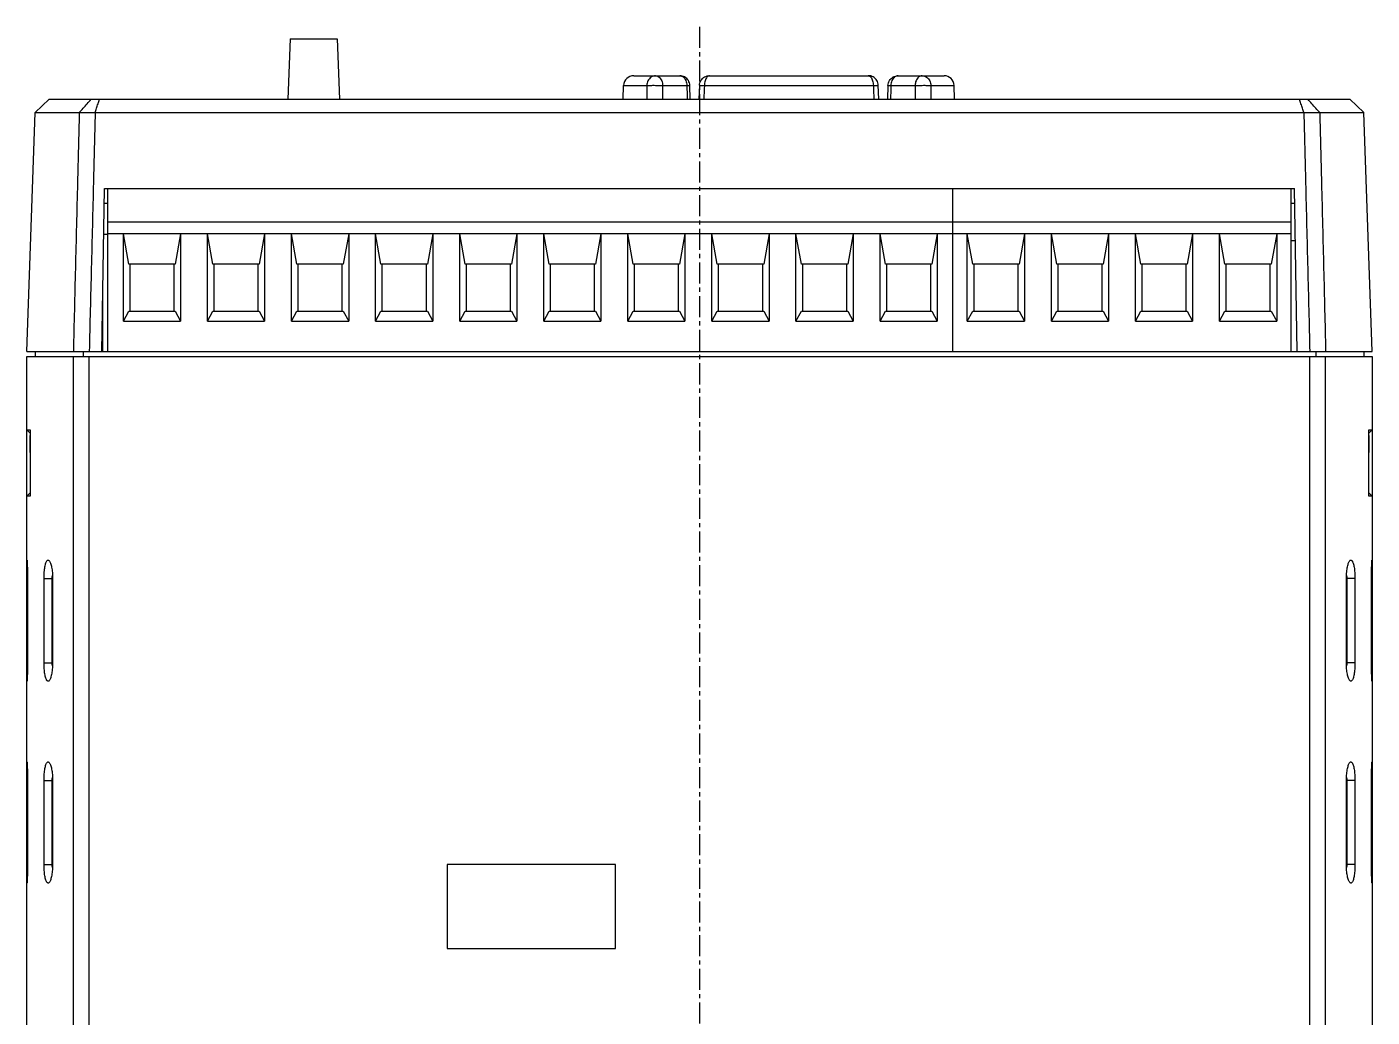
# Model space of a CAD drawing. Header units: millimetres. Extents: x 32 to 871, y 30 to 611.
# Drawn here: x 98 to 178, y 111.2 to 170.1 of the extents above; entities that cross this region are included whole.
import ezdxf

# ---------------------------------------------------------------- set-up
doc = ezdxf.new("R2010")
doc.units = ezdxf.units.MM
doc.linetypes.add('CENTER', pattern=[2, 1.25, -0.25, 0.25, -0.25])
doc.layers.add('도면층1', color=7, linetype='Continuous')

msp = doc.modelspace()

# ---------------------------------------------------------------- linework, layer by layer
at = {"color": 7, "linetype": 'Continuous'}
for p, q in [((113.67, 169.355), (113.535, 165.755)), ((113.67, 169.355), (116.47, 169.355)), ((116.47, 169.355), (116.605, 165.755)), ((133.488, 165.755), (133.509, 166.571)), ((133.509, 166.571), (134.89, 166.571)), ((134.109, 167.155), (136.843, 167.155)), ((135.829, 166.571), (137.268, 166.571)), ((137.469, 165.755), (137.443, 166.575)), ((138.02, 166.581), (137.986, 165.755)), ((138.313, 166.571), (148.359, 166.571)), ((138.62, 167.155), (148.052, 167.155)), ((148.686, 165.755), (148.652, 166.581)), ((149.229, 166.575), (149.203, 165.755)), ((149.404, 166.571), (150.843, 166.571)), ((149.828, 167.155), (152.563, 167.155)), ((151.782, 166.571), (153.163, 166.571)), ((153.184, 165.755), (153.163, 166.571)), ((99.344, 165.755), (98.516, 164.956)), ((99.344, 165.755), (176.697, 165.755)), ((176.697, 165.755), (177.525, 164.956)), ((98.02, 150.755), (98.516, 164.956)), ((98.516, 164.956), (101.133, 164.956)), ((101.134, 164.963), (102.08, 164.963)), ((102.08, 164.956), (173.961, 164.956)), ((173.961, 164.963), (174.907, 164.963)), ((174.908, 164.956), (177.525, 164.956)), ((178.02, 150.755), (177.525, 164.956)), ((102.472, 150.755), (102.641, 160.455)), ((102.641, 160.455), (173.4, 160.455)), ((102.833, 150.755), (102.833, 160.455)), ((153.083, 150.755), (153.083, 160.455)), ((153.085, 150.755), (153.085, 160.455)), ((173.21, 150.755), (173.21, 160.455)), ((173.569, 150.755), (173.4, 160.455)), ((102.833, 159.555), (102.625, 159.555)), ((173.416, 159.555), (173.21, 159.555)), ((153.083, 158.455), (102.833, 158.455)), ((173.21, 158.455), (153.085, 158.455)), ((102.833, 157.705), (102.593, 157.705)), ((153.083, 157.755), (102.833, 157.755)), ((103.758, 152.555), (103.758, 157.755)), ((104.078, 155.955), (103.758, 157.755)), ((107.158, 157.755), (106.838, 155.955)), ((107.158, 157.755), (107.158, 152.555)), ((108.758, 152.555), (108.758, 157.755)), ((109.078, 155.955), (108.758, 157.755)), ((112.158, 157.755), (111.838, 155.955)), ((112.158, 157.755), (112.158, 152.555)), ((113.758, 152.555), (113.758, 157.755)), ((114.078, 155.955), (113.758, 157.755)), ((117.158, 157.755), (116.838, 155.955)), ((117.158, 157.755), (117.158, 152.555)), ((118.758, 152.555), (118.758, 157.755)), ((119.078, 155.955), (118.758, 157.755)), ((122.158, 157.755), (121.838, 155.955)), ((122.158, 157.755), (122.158, 152.555)), ((123.758, 152.555), (123.758, 157.755)), ((124.078, 155.955), (123.758, 157.755)), ((127.158, 157.755), (126.838, 155.955)), ((127.158, 157.755), (127.158, 152.555)), ((128.758, 152.555), (128.758, 157.755)), ((129.078, 155.955), (128.758, 157.755)), ((132.158, 157.755), (131.838, 155.955)), ((132.158, 157.755), (132.158, 152.555)), ((133.758, 152.555), (133.758, 157.755)), ((134.078, 155.955), (133.758, 157.755)), ((137.158, 157.755), (136.838, 155.955)), ((137.158, 157.755), (137.158, 152.555)), ((138.758, 152.555), (138.758, 157.755)), ((139.078, 155.955), (138.758, 157.755)), ((142.158, 157.755), (141.838, 155.955)), ((142.158, 157.755), (142.158, 152.555)), ((143.758, 152.555), (143.758, 157.755)), ((144.078, 155.955), (143.758, 157.755)), ((147.158, 157.755), (146.838, 155.955)), ((147.158, 157.755), (147.158, 152.555)), ((148.758, 152.555), (148.758, 157.755)), ((149.078, 155.955), (148.758, 157.755)), ((152.158, 157.755), (151.838, 155.955)), ((152.158, 157.755), (152.158, 152.555)), ((173.21, 157.755), (153.085, 157.755)), ((153.948, 152.555), (153.948, 157.755)), ((154.268, 155.955), (153.948, 157.755)), ((157.348, 157.755), (157.028, 155.955)), ((157.348, 157.755), (157.348, 152.555)), ((158.948, 152.555), (158.948, 157.755)), ((159.268, 155.955), (158.948, 157.755)), ((162.348, 157.755), (162.028, 155.955)), ((162.348, 157.755), (162.348, 152.555)), ((163.948, 152.555), (163.948, 157.755)), ((164.268, 155.955), (163.948, 157.755)), ((167.348, 157.755), (167.028, 155.955)), ((167.348, 157.755), (167.348, 152.555)), ((168.948, 152.555), (168.948, 157.755)), ((169.268, 155.955), (168.948, 157.755)), ((172.348, 157.755), (172.028, 155.955)), ((172.348, 157.755), (172.348, 152.555)), ((173.21, 157.355), (173.454, 157.355)), ((106.838, 155.955), (104.078, 155.955)), ((104.158, 153.155), (104.158, 155.955)), ((106.758, 155.955), (106.758, 153.155)), ((111.838, 155.955), (109.078, 155.955)), ((109.158, 153.155), (109.158, 155.955)), ((111.758, 155.955), (111.758, 153.155)), ((116.838, 155.955), (114.078, 155.955)), ((114.158, 153.155), (114.158, 155.955)), ((116.758, 155.955), (116.758, 153.155)), ((121.838, 155.955), (119.078, 155.955)), ((119.158, 153.155), (119.158, 155.955)), ((121.758, 155.955), (121.758, 153.155)), ((126.838, 155.955), (124.078, 155.955)), ((124.158, 153.155), (124.158, 155.955)), ((126.758, 155.955), (126.758, 153.155)), ((131.838, 155.955), (129.078, 155.955)), ((129.158, 153.155), (129.158, 155.955)), ((131.758, 155.955), (131.758, 153.155)), ((136.838, 155.955), (134.078, 155.955)), ((134.158, 153.155), (134.158, 155.955)), ((136.758, 155.955), (136.758, 153.155)), ((141.838, 155.955), (139.078, 155.955)), ((139.158, 153.155), (139.158, 155.955)), ((141.758, 155.955), (141.758, 153.155)), ((146.838, 155.955), (144.078, 155.955)), ((144.158, 153.155), (144.158, 155.955)), ((146.758, 155.955), (146.758, 153.155)), ((151.838, 155.955), (149.078, 155.955)), ((149.158, 153.155), (149.158, 155.955)), ((151.758, 155.955), (151.758, 153.155)), ((157.028, 155.955), (154.268, 155.955)), ((154.348, 153.155), (154.348, 155.955)), ((156.948, 155.955), (156.948, 153.155)), ((162.028, 155.955), (159.268, 155.955)), ((159.348, 153.155), (159.348, 155.955)), ((161.948, 155.955), (161.948, 153.155)), ((167.028, 155.955), (164.268, 155.955)), ((164.348, 153.155), (164.348, 155.955)), ((166.948, 155.955), (166.948, 153.155)), ((172.028, 155.955), (169.268, 155.955)), ((169.348, 153.155), (169.348, 155.955)), ((171.948, 155.955), (171.948, 153.155)), ((102.533, 150.755), (102.533, 154.264)), ((103.758, 152.555), (104.078, 153.155)), ((104.078, 153.155), (106.838, 153.155)), ((106.838, 153.155), (107.158, 152.555)), ((108.758, 152.555), (109.078, 153.155)), ((109.078, 153.155), (111.838, 153.155)), ((111.838, 153.155), (112.158, 152.555)), ((113.758, 152.555), (114.078, 153.155)), ((114.078, 153.155), (116.838, 153.155)), ((116.838, 153.155), (117.158, 152.555)), ((118.758, 152.555), (119.078, 153.155)), ((119.078, 153.155), (121.838, 153.155)), ((121.838, 153.155), (122.158, 152.555)), ((123.758, 152.555), (124.078, 153.155)), ((124.078, 153.155), (126.838, 153.155)), ((126.838, 153.155), (127.158, 152.555)), ((128.758, 152.555), (129.078, 153.155)), ((129.078, 153.155), (131.838, 153.155)), ((131.838, 153.155), (132.158, 152.555)), ((133.758, 152.555), (134.078, 153.155)), ((134.078, 153.155), (136.838, 153.155)), ((136.838, 153.155), (137.158, 152.555)), ((138.758, 152.555), (139.078, 153.155)), ((139.078, 153.155), (141.838, 153.155)), ((141.838, 153.155), (142.158, 152.555)), ((143.758, 152.555), (144.078, 153.155)), ((144.078, 153.155), (146.838, 153.155)), ((146.838, 153.155), (147.158, 152.555)), ((148.758, 152.555), (149.078, 153.155)), ((149.078, 153.155), (151.838, 153.155)), ((151.838, 153.155), (152.158, 152.555)), ((153.948, 152.555), (154.268, 153.155)), ((154.268, 153.155), (157.028, 153.155)), ((157.028, 153.155), (157.348, 152.555)), ((158.948, 152.555), (159.268, 153.155)), ((159.268, 153.155), (162.028, 153.155)), ((162.028, 153.155), (162.348, 152.555)), ((163.948, 152.555), (164.268, 153.155)), ((164.268, 153.155), (167.028, 153.155)), ((167.028, 153.155), (167.348, 152.555)), ((168.948, 152.555), (169.268, 153.155)), ((169.268, 153.155), (172.028, 153.155)), ((172.028, 153.155), (172.348, 152.555)), ((103.758, 152.555), (107.158, 152.555)), ((108.758, 152.555), (112.158, 152.555)), ((113.758, 152.555), (117.158, 152.555)), ((118.758, 152.555), (122.158, 152.555)), ((123.758, 152.555), (127.158, 152.555)), ((128.758, 152.555), (132.158, 152.555)), ((133.758, 152.555), (137.158, 152.555)), ((138.758, 152.555), (142.158, 152.555)), ((143.758, 152.555), (147.158, 152.555)), ((148.758, 152.555), (152.158, 152.555)), ((153.948, 152.555), (157.348, 152.555)), ((158.948, 152.555), (162.348, 152.555)), ((163.948, 152.555), (167.348, 152.555)), ((168.948, 152.555), (172.348, 152.555)), ((98.02, 150.755), (153.083, 150.755)), ((98.02, 150.455), (178.02, 150.455)), ((98.02, 65.755), (98.02, 150.455)), ((98.52, 150.755), (98.52, 150.455)), ((100.782, 96.024), (100.782, 150.455)), ((101.372, 150.755), (101.372, 150.455)), ((101.726, 95.847), (101.726, 150.455)), ((153.085, 150.755), (178.02, 150.755)), ((174.315, 95.847), (174.315, 150.455)), ((174.669, 150.755), (174.669, 150.455)), ((175.259, 96.024), (175.259, 150.455)), ((177.52, 150.755), (177.52, 150.455)), ((178.02, 150.455), (178.02, 65.755)), ((98.02, 146.105), (98.222, 146.106)), ((98.02, 146.105), (98.222, 145.904)), ((98.22, 144.755), (98.22, 145.755)), ((98.222, 146.105), (98.222, 142.155)), ((177.819, 146.106), (178.02, 146.105)), ((178.02, 146.105), (177.819, 145.904)), ((177.819, 142.155), (177.819, 146.105)), ((177.82, 145.755), (177.82, 144.755)), ((98.02, 142.155), (98.222, 142.357)), ((98.222, 142.155), (98.02, 142.155)), ((178.02, 142.155), (177.819, 142.357)), ((178.02, 142.155), (177.819, 142.155)), ((98.02, 138.355), (98.021, 138.356)), ((178.02, 138.356), (178.02, 138.355)), ((98.02, 137.255), (98.058, 137.255)), ((98.058, 137.255), (98.058, 132.255)), ((99.038, 132.255), (99.038, 137.255)), ((99.038, 137.255), (99.549, 137.255)), ((99.527, 132.255), (99.527, 137.255)), ((99.549, 137.255), (99.549, 132.255)), ((177.003, 137.255), (176.492, 137.255)), ((176.492, 132.255), (176.492, 137.255)), ((176.514, 137.255), (176.514, 132.255)), ((177.003, 137.255), (177.003, 132.255)), ((178.02, 137.255), (177.983, 137.255)), ((177.983, 132.255), (177.983, 137.255)), ((98.02, 132.255), (98.058, 132.255)), ((99.038, 132.255), (99.549, 132.255)), ((177.003, 132.255), (176.492, 132.255)), ((178.02, 132.255), (177.983, 132.255)), ((98.021, 131.155), (98.02, 131.155)), ((178.02, 131.155), (178.02, 131.155)), ((98.02, 126.355), (98.021, 126.356)), ((178.02, 126.356), (178.02, 126.355)), ((98.02, 125.255), (98.058, 125.255)), ((98.058, 125.255), (98.058, 120.255)), ((99.038, 120.255), (99.038, 125.255)), ((99.038, 125.255), (99.549, 125.255)), ((99.527, 120.255), (99.527, 125.255)), ((99.549, 125.255), (99.549, 120.255)), ((176.492, 120.255), (176.492, 125.255)), ((177.003, 125.255), (176.492, 125.255)), ((176.514, 125.255), (176.514, 120.255)), ((177.003, 125.255), (177.003, 120.255)), ((177.983, 120.255), (177.983, 125.255)), ((178.02, 125.255), (177.983, 125.255)), ((98.02, 120.255), (98.058, 120.255)), ((99.038, 120.255), (99.549, 120.255)), ((123.02, 120.255), (123.02, 115.255)), ((133.02, 120.255), (123.02, 120.255)), ((133.02, 115.255), (133.02, 120.255)), ((177.003, 120.255), (176.492, 120.255)), ((178.02, 120.255), (177.983, 120.255)), ((98.021, 119.155), (98.02, 119.155)), ((178.02, 119.155), (178.02, 119.155)), ((123.02, 115.255), (133.02, 115.255))]:
    msp.add_line(p, q, dxfattribs=at)
for centre, start, end in [((134.109, 166.555), 90, 178.5), ((152.563, 166.555), 1.5, 90)]:
    msp.add_arc(centre, 0.6, start, end, dxfattribs=at)
for points in [[(134.89, 166.571), (134.889, 166.299), (134.888, 166.027), (134.886, 165.755)], [(135.829, 166.571), (135.828, 166.299), (135.827, 166.027), (135.825, 165.755)], [(137.268, 166.571), (137.276, 166.299), (137.285, 166.027), (137.294, 165.755)], [(137.357, 166.867), (137.341, 166.892), (137.324, 166.916), (137.305, 166.938)], [(137.419, 166.726), (137.411, 166.754), (137.4, 166.78), (137.389, 166.806)], [(138.046, 166.731), (138.054, 166.758), (138.065, 166.785), (138.077, 166.81)], [(138.313, 166.571), (138.301, 166.299), (138.289, 166.027), (138.277, 165.755)], [(148.359, 166.571), (148.371, 166.299), (148.383, 166.027), (148.395, 165.755)], [(149.404, 166.571), (149.396, 166.298), (149.387, 166.026), (149.378, 165.753)], [(150.843, 166.571), (150.844, 166.299), (150.845, 166.027), (150.847, 165.755)], [(151.782, 166.571), (151.783, 166.299), (151.784, 166.027), (151.786, 165.755)], [(178.02, 138.356), (178.02, 138.356), (178.02, 138.356), (178.02, 138.356)], [(99.527, 137.255), (99.527, 137.316), (99.531, 137.376), (99.538, 137.436)], [(176.514, 132.255), (176.514, 132.195), (176.51, 132.135), (176.503, 132.075)], [(98.021, 131.155), (98.021, 131.155), (98.021, 131.155), (98.021, 131.155)], [(178.02, 126.356), (178.02, 126.356), (178.02, 126.356), (178.02, 126.356)], [(99.527, 125.255), (99.527, 125.316), (99.531, 125.376), (99.538, 125.436)], [(176.514, 120.255), (176.514, 120.195), (176.51, 120.135), (176.503, 120.075)], [(98.021, 119.155), (98.021, 119.155), (98.021, 119.155), (98.021, 119.155)]]:
    msp.add_open_spline(points, degree=3, dxfattribs=at)
for points, knots in [([(135.405, 167.155), (135.36, 167.155), (135.267, 167.141), (135.14, 167.078), (135.032, 166.98), (134.952, 166.855), (134.903, 166.716), (134.891, 166.619), (134.89, 166.571)], [0, 0, 0, 0, 0.1362445, 0.2755533, 0.4202659, 0.5688995, 0.7161669, 0.8593969, 0.8593969, 0.8593969, 0.8593969]), ([(134.89, 166.571), (134.922, 166.573), (134.995, 166.576), (135.117, 166.58), (135.258, 166.581), (135.409, 166.581), (135.559, 166.579), (135.699, 166.576), (135.788, 166.573), (135.829, 166.571)], [0, 0, 0, 0, 0.0962991, 0.2206467, 0.3647754, 0.5190204, 0.6730569, 0.8165402, 0.9399484, 0.9399484, 0.9399484, 0.9399484]), ([(135.405, 167.155), (135.443, 167.155), (135.521, 167.14), (135.626, 167.076), (135.714, 166.977), (135.779, 166.853), (135.819, 166.715), (135.829, 166.619), (135.829, 166.571)], [0, 0, 0, 0, 0.1127088, 0.2324412, 0.363652, 0.5049693, 0.6495504, 0.7924155, 0.7924155, 0.7924155, 0.7924155]), ([(136.843, 167.155), (136.88, 167.155), (136.956, 167.141), (137.059, 167.08), (137.147, 166.985), (137.213, 166.863), (137.256, 166.722), (137.267, 166.622), (137.268, 166.571)], [0, 0, 0, 0, 0.1099573, 0.2265444, 0.3537296, 0.4924068, 0.6401265, 0.7924625, 0.7924625, 0.7924625, 0.7924625]), ([(137.443, 166.575), (137.442, 166.626), (137.425, 166.728), (137.362, 166.87), (137.266, 166.991), (137.141, 167.084), (136.998, 167.142), (136.895, 167.155), (136.843, 167.155)], [0, 0, 0, 0, 0.1536128, 0.3070642, 0.4604682, 0.6137678, 0.767208, 0.9208054, 0.9208054, 0.9208054, 0.9208054]), ([(137.268, 166.571), (137.298, 166.572), (137.359, 166.577), (137.391, 166.568), (137.449, 166.58), (137.443, 166.575)], [0, 0, 0, 0, 0.0918958, 0.1515497, 0.1754656, 0.1754656, 0.1754656, 0.1754656]), ([(138.02, 166.581), (138.023, 166.632), (138.04, 166.733), (138.103, 166.873), (138.2, 166.993), (138.324, 167.085), (138.467, 167.142), (138.569, 167.155), (138.62, 167.155)], [0, 0, 0, 0, 0.1525229, 0.3049468, 0.4573474, 0.6096818, 0.7621025, 0.9146184, 0.9146184, 0.9146184, 0.9146184]), ([(138.02, 166.581), (138.025, 166.585), (138.055, 166.575), (138.108, 166.582), (138.201, 166.574), (138.273, 166.573), (138.313, 166.571)], [0, 0, 0, 0, 0.0192902, 0.0775529, 0.1708686, 0.2930552, 0.2930552, 0.2930552, 0.2930552]), ([(138.62, 167.155), (138.592, 167.155), (138.532, 167.138), (138.457, 167.072), (138.395, 166.973), (138.349, 166.85), (138.321, 166.713), (138.314, 166.619), (138.313, 166.571)], [0, 0, 0, 0, 0.0827293, 0.1789836, 0.2951333, 0.4287338, 0.5705773, 0.7130766, 0.7130766, 0.7130766, 0.7130766]), ([(148.052, 167.155), (148.08, 167.155), (148.14, 167.138), (148.215, 167.072), (148.277, 166.973), (148.323, 166.85), (148.351, 166.713), (148.358, 166.619), (148.359, 166.571)], [0, 0, 0, 0, 0.0827298, 0.1789845, 0.2951343, 0.4287346, 0.5705777, 0.7130765, 0.7130765, 0.7130765, 0.7130765]), ([(148.652, 166.581), (148.649, 166.632), (148.632, 166.733), (148.569, 166.873), (148.472, 166.993), (148.348, 167.085), (148.205, 167.142), (148.103, 167.155), (148.052, 167.155)], [0, 0, 0, 0, 0.1525229, 0.3049467, 0.4573473, 0.6096818, 0.7621025, 0.9146184, 0.9146184, 0.9146184, 0.9146184]), ([(148.359, 166.571), (148.399, 166.573), (148.471, 166.574), (148.564, 166.582), (148.617, 166.575), (148.646, 166.585), (148.652, 166.581)], [0, 0, 0, 0, 0.1221673, 0.215492, 0.2737594, 0.2930552, 0.2930552, 0.2930552, 0.2930552]), ([(149.229, 166.575), (149.223, 166.58), (149.281, 166.568), (149.313, 166.577), (149.374, 166.572), (149.404, 166.571)], [0, 0, 0, 0, 0.0239099, 0.0835549, 0.1754659, 0.1754659, 0.1754659, 0.1754659]), ([(149.229, 166.575), (149.23, 166.626), (149.247, 166.728), (149.31, 166.87), (149.406, 166.991), (149.531, 167.084), (149.674, 167.142), (149.777, 167.155), (149.828, 167.155)], [0, 0, 0, 0, 0.153613, 0.3070643, 0.4604682, 0.6137678, 0.7672081, 0.9208054, 0.9208054, 0.9208054, 0.9208054]), ([(149.828, 167.155), (149.792, 167.155), (149.716, 167.141), (149.613, 167.08), (149.525, 166.985), (149.459, 166.863), (149.416, 166.722), (149.405, 166.622), (149.404, 166.571)], [0, 0, 0, 0, 0.1099573, 0.2265443, 0.3537296, 0.4924069, 0.6401264, 0.7924625, 0.7924625, 0.7924625, 0.7924625]), ([(151.267, 167.155), (151.229, 167.155), (151.151, 167.14), (151.046, 167.076), (150.958, 166.977), (150.893, 166.853), (150.853, 166.715), (150.843, 166.619), (150.843, 166.571)], [0, 0, 0, 0, 0.1127093, 0.2324421, 0.3636529, 0.50497, 0.6495507, 0.7924155, 0.7924155, 0.7924155, 0.7924155]), ([(150.843, 166.571), (150.884, 166.573), (150.972, 166.576), (151.113, 166.579), (151.263, 166.581), (151.414, 166.581), (151.555, 166.58), (151.677, 166.576), (151.75, 166.573), (151.782, 166.571)], [0, 0, 0, 0, 0.1233847, 0.2668714, 0.4209058, 0.5751514, 0.7192833, 0.8436295, 0.9399484, 0.9399484, 0.9399484, 0.9399484]), ([(151.267, 167.155), (151.312, 167.155), (151.404, 167.141), (151.532, 167.078), (151.64, 166.98), (151.72, 166.855), (151.769, 166.716), (151.781, 166.619), (151.782, 166.571)], [0, 0, 0, 0, 0.1362438, 0.2755521, 0.4202648, 0.5688987, 0.7161664, 0.8593969, 0.8593969, 0.8593969, 0.8593969]), ([(101.133, 164.956), (101.209, 165.044), (101.366, 165.218), (101.597, 165.486), (101.754, 165.665), (101.833, 165.756)], [0, 0, 0, 0, 0.349064, 0.701465, 1.06227, 1.06227, 1.06227, 1.06227]), ([(102.08, 164.956), (102.11, 165.042), (102.155, 165.222), (102.254, 165.485), (102.314, 165.665), (102.346, 165.755)], [0, 0, 0, 0, 0.2739487, 0.5554019, 0.8427571, 0.8427571, 0.8427571, 0.8427571]), ([(173.961, 164.956), (173.931, 165.042), (173.886, 165.222), (173.787, 165.485), (173.727, 165.665), (173.695, 165.755)], [0, 0, 0, 0, 0.2739442, 0.5553975, 0.8427571, 0.8427571, 0.8427571, 0.8427571]), ([(174.908, 164.956), (174.831, 165.044), (174.675, 165.218), (174.444, 165.486), (174.287, 165.665), (174.208, 165.756)], [0, 0, 0, 0, 0.349069, 0.701471, 1.06227, 1.06227, 1.06227, 1.06227]), ([(101.133, 164.956), (101.099, 163.573), (101.022, 160.489), (100.905, 155.755), (100.822, 152.405), (100.782, 150.755)], [0, 0, 0, 0, 4.151163, 9.253937, 14.204839, 14.204839, 14.204839, 14.204839]), ([(102.08, 164.956), (102.045, 163.573), (101.968, 160.489), (101.85, 155.755), (101.767, 152.405), (101.726, 150.755)], [0, 0, 0, 0, 4.15118, 9.253975, 14.204898, 14.204898, 14.204898, 14.204898]), ([(173.961, 164.956), (173.996, 163.567), (174.073, 160.477), (174.191, 155.743), (174.274, 152.399), (174.315, 150.755)], [0, 0, 0, 0, 4.169435, 9.27223, 14.204898, 14.204898, 14.204898, 14.204898]), ([(174.908, 164.956), (174.942, 163.567), (175.019, 160.477), (175.136, 155.743), (175.219, 152.399), (175.259, 150.755)], [0, 0, 0, 0, 4.169417, 9.272192, 14.204839, 14.204839, 14.204839, 14.204839]), ([(98.021, 138.356), (98.031, 138.359), (98.02, 138.28), (98.044, 138.211), (98.042, 138.016), (98.053, 137.799), (98.056, 137.534), (98.058, 137.352), (98.058, 137.255)], [0, 0, 0, 0, 0.031311, 0.134889, 0.315088, 0.55311, 0.811937, 1.101489, 1.101489, 1.101489, 1.101489]), ([(99.038, 137.255), (99.038, 137.292), (99.038, 137.366), (99.043, 137.496), (99.052, 137.644), (99.067, 137.805), (99.089, 137.952), (99.115, 138.081), (99.146, 138.188), (99.18, 138.269), (99.216, 138.325), (99.254, 138.353), (99.283, 138.357), (99.305, 138.351), (99.324, 138.34), (99.335, 138.331), (99.339, 138.326)], [0, 0, 0, 0, 0.110231, 0.221033, 0.39107, 0.554491, 0.705392, 0.838459, 0.949393, 1.036997, 1.101995, 1.148965, 1.169324, 1.19024, 1.21378, 1.234097, 1.234097, 1.234097, 1.234097]), ([(99.339, 138.326), (99.341, 138.324), (99.359, 138.305), (99.391, 138.256), (99.428, 138.17), (99.463, 138.058), (99.493, 137.925), (99.517, 137.775), (99.541, 137.557), (99.549, 137.382), (99.549, 137.262), (99.549, 137.255)], [0, 0, 0, 0, 0.007392, 0.078426, 0.172674, 0.290234, 0.428052, 0.581828, 0.745884, 1.084778, 1.105849, 1.105849, 1.105849, 1.105849]), ([(176.492, 137.255), (176.492, 137.293), (176.493, 137.367), (176.498, 137.499), (176.509, 137.647), (176.529, 137.808), (176.554, 137.955), (176.585, 138.084), (176.62, 138.19), (176.657, 138.269), (176.687, 138.311), (176.701, 138.326)], [0, 0, 0, 0, 0.111766, 0.224029, 0.394348, 0.557979, 0.709157, 0.842721, 0.954464, 1.043122, 1.105816, 1.105816, 1.105816, 1.105816]), ([(176.701, 138.326), (176.702, 138.327), (176.714, 138.338), (176.735, 138.353), (176.765, 138.357), (176.786, 138.351), (176.807, 138.339), (176.835, 138.31), (176.868, 138.255), (176.902, 138.167), (176.932, 138.055), (176.957, 137.921), (176.977, 137.771), (176.997, 137.553), (177.003, 137.38), (177.003, 137.262), (177.003, 137.255)], [0, 0, 0, 0, 0.003455, 0.051239, 0.071684, 0.09243, 0.115605, 0.142818, 0.212835, 0.306278, 0.423389, 0.560997, 0.714602, 0.878367, 1.215884, 1.234196, 1.234196, 1.234196, 1.234196]), ([(177.983, 137.255), (177.983, 137.349), (177.985, 137.533), (177.988, 137.801), (177.998, 138.022), (177.999, 138.216), (178.019, 138.28), (178.011, 138.36), (178.02, 138.356)], [0, 0, 0, 0, 0.280201, 0.554833, 0.794934, 0.970909, 1.071306, 1.10143, 1.10143, 1.10143, 1.10143]), ([(176.503, 137.434), (176.51, 137.378), (176.513, 137.318), (176.514, 137.259), (176.514, 137.255)], [0, 0, 0, 0, 0.1691586, 0.1791469, 0.1791469, 0.1791469, 0.1791469]), ([(98.058, 132.255), (98.058, 132.162), (98.056, 131.978), (98.053, 131.709), (98.042, 131.489), (98.042, 131.294), (98.022, 131.23), (98.03, 131.151), (98.021, 131.155)], [0, 0, 0, 0, 0.280564, 0.555369, 0.79544, 0.971374, 1.071376, 1.101434, 1.101434, 1.101434, 1.101434]), ([(99.34, 131.185), (99.339, 131.184), (99.327, 131.172), (99.306, 131.158), (99.276, 131.154), (99.255, 131.16), (99.234, 131.172), (99.206, 131.201), (99.173, 131.256), (99.139, 131.344), (99.109, 131.456), (99.084, 131.59), (99.064, 131.74), (99.044, 131.957), (99.038, 132.131), (99.038, 132.249), (99.038, 132.255)], [0, 0, 0, 0, 0.003455, 0.051239, 0.071684, 0.09243, 0.115605, 0.142818, 0.212835, 0.306278, 0.423389, 0.560997, 0.714602, 0.878367, 1.215884, 1.234196, 1.234196, 1.234196, 1.234196]), ([(99.549, 132.255), (99.549, 132.218), (99.548, 132.144), (99.543, 132.012), (99.532, 131.864), (99.512, 131.703), (99.487, 131.556), (99.456, 131.427), (99.421, 131.321), (99.384, 131.242), (99.354, 131.2), (99.34, 131.185)], [0, 0, 0, 0, 0.111766, 0.224029, 0.394348, 0.557979, 0.709157, 0.842721, 0.954464, 1.043122, 1.105816, 1.105816, 1.105816, 1.105816]), ([(99.538, 132.077), (99.531, 132.133), (99.528, 132.192), (99.527, 132.252), (99.527, 132.255)], [0, 0, 0, 0, 0.1691586, 0.1791469, 0.1791469, 0.1791469, 0.1791469]), ([(176.702, 131.185), (176.7, 131.187), (176.682, 131.206), (176.65, 131.255), (176.613, 131.341), (176.578, 131.453), (176.548, 131.586), (176.524, 131.736), (176.5, 131.954), (176.492, 132.128), (176.492, 132.248), (176.492, 132.255)], [0, 0, 0, 0, 0.007392, 0.078426, 0.172674, 0.290234, 0.428052, 0.581828, 0.745884, 1.084778, 1.105849, 1.105849, 1.105849, 1.105849]), ([(177.003, 132.255), (177.003, 132.219), (177.003, 132.145), (176.998, 132.015), (176.989, 131.867), (176.974, 131.706), (176.952, 131.559), (176.926, 131.429), (176.895, 131.323), (176.861, 131.242), (176.825, 131.186), (176.787, 131.158), (176.758, 131.154), (176.736, 131.159), (176.717, 131.171), (176.706, 131.18), (176.702, 131.185)], [0, 0, 0, 0, 0.110231, 0.221033, 0.39107, 0.554491, 0.705392, 0.838459, 0.949393, 1.036997, 1.101995, 1.148965, 1.169324, 1.19024, 1.21378, 1.234097, 1.234097, 1.234097, 1.234097]), ([(178.02, 131.155), (178.01, 131.152), (178.021, 131.231), (177.997, 131.301), (177.999, 131.495), (177.988, 131.712), (177.985, 131.977), (177.983, 132.159), (177.983, 132.255)], [0, 0, 0, 0, 0.031425, 0.135333, 0.315744, 0.553245, 0.812141, 1.101486, 1.101486, 1.101486, 1.101486]), ([(98.021, 126.356), (98.031, 126.359), (98.02, 126.28), (98.044, 126.211), (98.042, 126.016), (98.053, 125.799), (98.056, 125.534), (98.058, 125.352), (98.058, 125.255)], [0, 0, 0, 0, 0.031311, 0.134889, 0.315088, 0.55311, 0.811937, 1.101489, 1.101489, 1.101489, 1.101489]), ([(99.038, 125.255), (99.038, 125.292), (99.038, 125.366), (99.043, 125.496), (99.052, 125.644), (99.067, 125.805), (99.089, 125.952), (99.115, 126.081), (99.146, 126.188), (99.18, 126.269), (99.216, 126.325), (99.254, 126.353), (99.283, 126.357), (99.305, 126.351), (99.324, 126.34), (99.335, 126.331), (99.339, 126.326)], [0, 0, 0, 0, 0.110231, 0.221033, 0.39107, 0.554491, 0.705392, 0.838459, 0.949393, 1.036997, 1.101995, 1.148965, 1.169324, 1.19024, 1.21378, 1.234097, 1.234097, 1.234097, 1.234097]), ([(99.339, 126.326), (99.341, 126.324), (99.359, 126.305), (99.391, 126.256), (99.428, 126.17), (99.463, 126.058), (99.493, 125.925), (99.517, 125.775), (99.541, 125.557), (99.549, 125.382), (99.549, 125.262), (99.549, 125.255)], [0, 0, 0, 0, 0.007392, 0.078426, 0.172674, 0.290234, 0.428052, 0.581828, 0.745884, 1.084778, 1.105849, 1.105849, 1.105849, 1.105849]), ([(176.492, 125.255), (176.492, 125.293), (176.493, 125.367), (176.498, 125.499), (176.509, 125.647), (176.529, 125.808), (176.554, 125.955), (176.585, 126.084), (176.62, 126.19), (176.657, 126.269), (176.687, 126.311), (176.701, 126.326)], [0, 0, 0, 0, 0.111766, 0.224029, 0.394348, 0.557979, 0.709157, 0.842721, 0.954464, 1.043122, 1.105816, 1.105816, 1.105816, 1.105816]), ([(176.701, 126.326), (176.702, 126.327), (176.714, 126.338), (176.735, 126.353), (176.765, 126.357), (176.786, 126.351), (176.807, 126.339), (176.835, 126.31), (176.868, 126.255), (176.902, 126.167), (176.932, 126.055), (176.957, 125.921), (176.977, 125.771), (176.997, 125.553), (177.003, 125.38), (177.003, 125.262), (177.003, 125.255)], [0, 0, 0, 0, 0.003455, 0.051239, 0.071684, 0.09243, 0.115605, 0.142818, 0.212835, 0.306278, 0.423389, 0.560997, 0.714602, 0.878367, 1.215884, 1.234196, 1.234196, 1.234196, 1.234196]), ([(177.983, 125.255), (177.983, 125.349), (177.985, 125.533), (177.988, 125.801), (177.998, 126.022), (177.999, 126.216), (178.019, 126.28), (178.011, 126.36), (178.02, 126.356)], [0, 0, 0, 0, 0.280201, 0.554833, 0.794934, 0.970909, 1.071306, 1.10143, 1.10143, 1.10143, 1.10143]), ([(176.503, 125.434), (176.51, 125.378), (176.513, 125.318), (176.514, 125.259), (176.514, 125.255)], [0, 0, 0, 0, 0.1691586, 0.1791469, 0.1791469, 0.1791469, 0.1791469]), ([(98.058, 120.255), (98.058, 120.162), (98.056, 119.978), (98.053, 119.709), (98.042, 119.489), (98.042, 119.294), (98.022, 119.23), (98.03, 119.151), (98.021, 119.155)], [0, 0, 0, 0, 0.280564, 0.555369, 0.79544, 0.971374, 1.071376, 1.101434, 1.101434, 1.101434, 1.101434]), ([(99.34, 119.185), (99.339, 119.184), (99.327, 119.172), (99.306, 119.158), (99.276, 119.154), (99.255, 119.16), (99.234, 119.172), (99.206, 119.201), (99.173, 119.256), (99.139, 119.344), (99.109, 119.456), (99.084, 119.59), (99.064, 119.74), (99.044, 119.957), (99.038, 120.131), (99.038, 120.249), (99.038, 120.255)], [0, 0, 0, 0, 0.003455, 0.051239, 0.071684, 0.09243, 0.115605, 0.142818, 0.212835, 0.306278, 0.423389, 0.560997, 0.714602, 0.878367, 1.215884, 1.234196, 1.234196, 1.234196, 1.234196]), ([(99.549, 120.255), (99.549, 120.218), (99.548, 120.144), (99.543, 120.012), (99.532, 119.864), (99.512, 119.703), (99.487, 119.556), (99.456, 119.427), (99.421, 119.321), (99.384, 119.242), (99.354, 119.2), (99.34, 119.185)], [0, 0, 0, 0, 0.111766, 0.224029, 0.394348, 0.557979, 0.709157, 0.842721, 0.954464, 1.043122, 1.105816, 1.105816, 1.105816, 1.105816]), ([(99.538, 120.077), (99.531, 120.133), (99.528, 120.192), (99.527, 120.252), (99.527, 120.255)], [0, 0, 0, 0, 0.1691586, 0.1791469, 0.1791469, 0.1791469, 0.1791469]), ([(176.702, 119.185), (176.7, 119.187), (176.682, 119.206), (176.65, 119.255), (176.613, 119.341), (176.578, 119.453), (176.548, 119.586), (176.524, 119.736), (176.5, 119.954), (176.492, 120.128), (176.492, 120.248), (176.492, 120.255)], [0, 0, 0, 0, 0.007392, 0.078426, 0.172674, 0.290234, 0.428052, 0.581828, 0.745884, 1.084778, 1.105849, 1.105849, 1.105849, 1.105849]), ([(177.003, 120.255), (177.003, 120.219), (177.003, 120.145), (176.998, 120.015), (176.989, 119.867), (176.974, 119.706), (176.952, 119.559), (176.926, 119.429), (176.895, 119.323), (176.861, 119.242), (176.825, 119.186), (176.787, 119.158), (176.758, 119.154), (176.736, 119.159), (176.717, 119.171), (176.706, 119.18), (176.702, 119.185)], [0, 0, 0, 0, 0.110231, 0.221033, 0.39107, 0.554491, 0.705392, 0.838459, 0.949393, 1.036997, 1.101995, 1.148965, 1.169324, 1.19024, 1.21378, 1.234097, 1.234097, 1.234097, 1.234097]), ([(178.02, 119.155), (178.01, 119.152), (178.021, 119.231), (177.997, 119.301), (177.999, 119.495), (177.988, 119.712), (177.985, 119.977), (177.983, 120.159), (177.983, 120.255)], [0, 0, 0, 0, 0.031425, 0.135333, 0.315744, 0.553245, 0.812141, 1.101486, 1.101486, 1.101486, 1.101486])]:
    msp.add_open_spline(points, degree=3, knots=knots, dxfattribs=at)
at = {"layer": '도면층1', "color": 1, "linetype": 'CENTER'}
msp.add_line((138.02, 170.054), (138.02, 56.52), dxfattribs=at)

doc.saveas('drawing.dxf')
